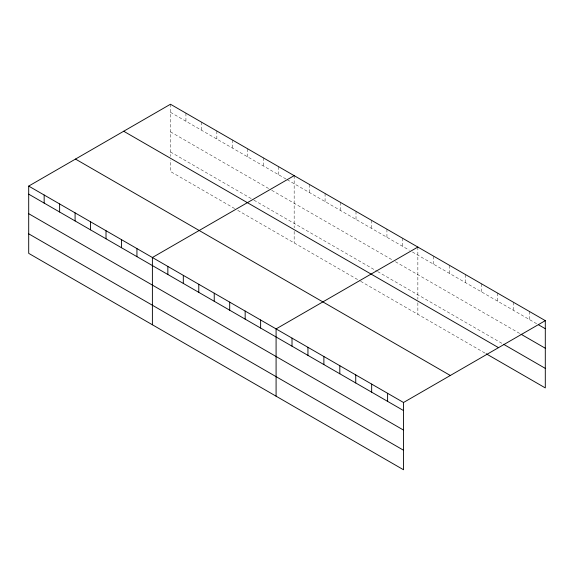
<?xml version="1.0" encoding="UTF-8"?>
<svg xmlns="http://www.w3.org/2000/svg" width="574" height="574" viewBox="0 0 574 574"><rect width="100%" height="100%" fill="white"/><g stroke="black" fill="none" stroke-linecap="round" stroke-linejoin="round"><path stroke-width="0.43" stroke-dasharray="2.87 2.15" d="M170.471 112.31L286.433 179.26M287.208 179.705L409.355 250.228M412.448 252.008L537.716 324.332M170.471 131.841L268.654 188.53M271.746 190.31L392.343 259.943M395.436 261.73L520.266 333.795M170.471 151.974L253.191 199.73M253.966 200.175L376.888 271.143M377.656 271.588L502.817 343.848M234.637 208.556L170.471 171.504L170.471 159.959M237.729 210.335L359.876 280.858M360.651 281.303L485.374 353.311M529.371 311.445L529.371 319.517M513.443 302.247L513.443 310.319M497.507 293.049L497.507 301.12M481.579 283.85L481.579 291.922M465.65 274.659L465.65 282.724M449.722 265.461L449.722 273.525M433.786 256.262L433.786 264.334M417.858 247.064L417.858 299.241M417.858 302.792L417.858 314.337M402.396 238.138L402.396 246.21M386.933 229.213L386.933 237.284M371.471 220.287L371.471 228.352M356.009 211.354L356.009 219.426M340.547 202.428L340.547 210.5M325.085 193.503L325.085 201.574M309.63 184.577L309.63 192.649M294.168 175.651L294.168 227.828M294.168 231.379L294.168 242.924M278.706 166.725L278.706 174.797M263.244 157.8L263.244 165.864M247.781 148.874L247.781 156.939M232.319 139.941L232.319 148.013M216.857 131.016L216.857 139.087M201.395 122.09L201.395 130.162M185.933 113.164L185.933 121.236M170.471 104.238L170.471 156.408"/><path stroke-width="0.86" d="M28.7 186.091L403.529 402.496L403.529 469.762L28.7 253.356L28.7 186.091L170.471 104.238L545.3 320.644L545.3 387.909L486.128 353.749M294.168 175.651L152.39 257.504L152.39 324.769M417.858 247.064L276.087 328.916L276.087 396.182M403.529 402.496L545.3 320.644M538.469 324.769L545.3 328.715M521.027 334.233L545.3 348.246M503.577 344.285L545.3 368.379M123.69 131.245L498.512 347.65M75.488 159.077L450.31 375.482M28.7 194.156L403.529 410.561M28.7 213.693L403.529 430.098M28.7 233.819L403.529 450.224M387.601 393.298L387.601 401.37M371.665 384.099L371.665 392.171M355.737 374.901L355.737 382.973M339.808 365.703L339.808 373.774M323.88 356.504L323.88 364.576M307.944 347.313L307.944 355.378M292.015 338.115L292.015 346.179M260.625 319.991L260.625 328.055M245.163 311.065L245.163 319.13M229.7 302.132L229.7 310.204M214.238 293.206L214.238 301.278M198.776 284.281L198.776 292.353M183.314 275.355L183.314 283.427M167.852 266.429L167.852 274.501M136.935 248.578L136.935 256.643M121.473 239.645L121.473 247.717M106.011 230.719L106.011 238.791M90.549 221.794L90.549 229.865M75.086 212.868L75.086 220.94M59.624 203.942L59.624 212.014M44.162 195.017L44.162 203.081"/></g></svg>
